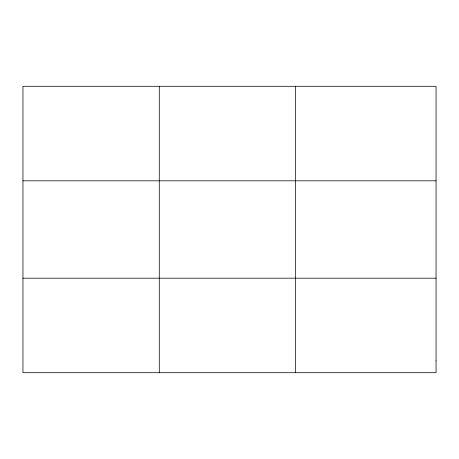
<?xml version="1.0" encoding="UTF-8"?>
<svg xmlns="http://www.w3.org/2000/svg" width="459" height="459" viewBox="0 0 459 459"><rect width="100%" height="100%" fill="white"/><g stroke="black" fill="none" stroke-linecap="round" stroke-linejoin="round"><path stroke-width="0.69" d="M159.273 372.708L159.273 86.292M295.596 372.708L295.596 86.292M22.95 180.812L436.05 180.812M22.95 278.188L436.05 278.188M436.05 360.894L436.05 372.708L22.95 372.708L22.95 86.292L436.05 86.292L436.05 360.894"/></g></svg>
